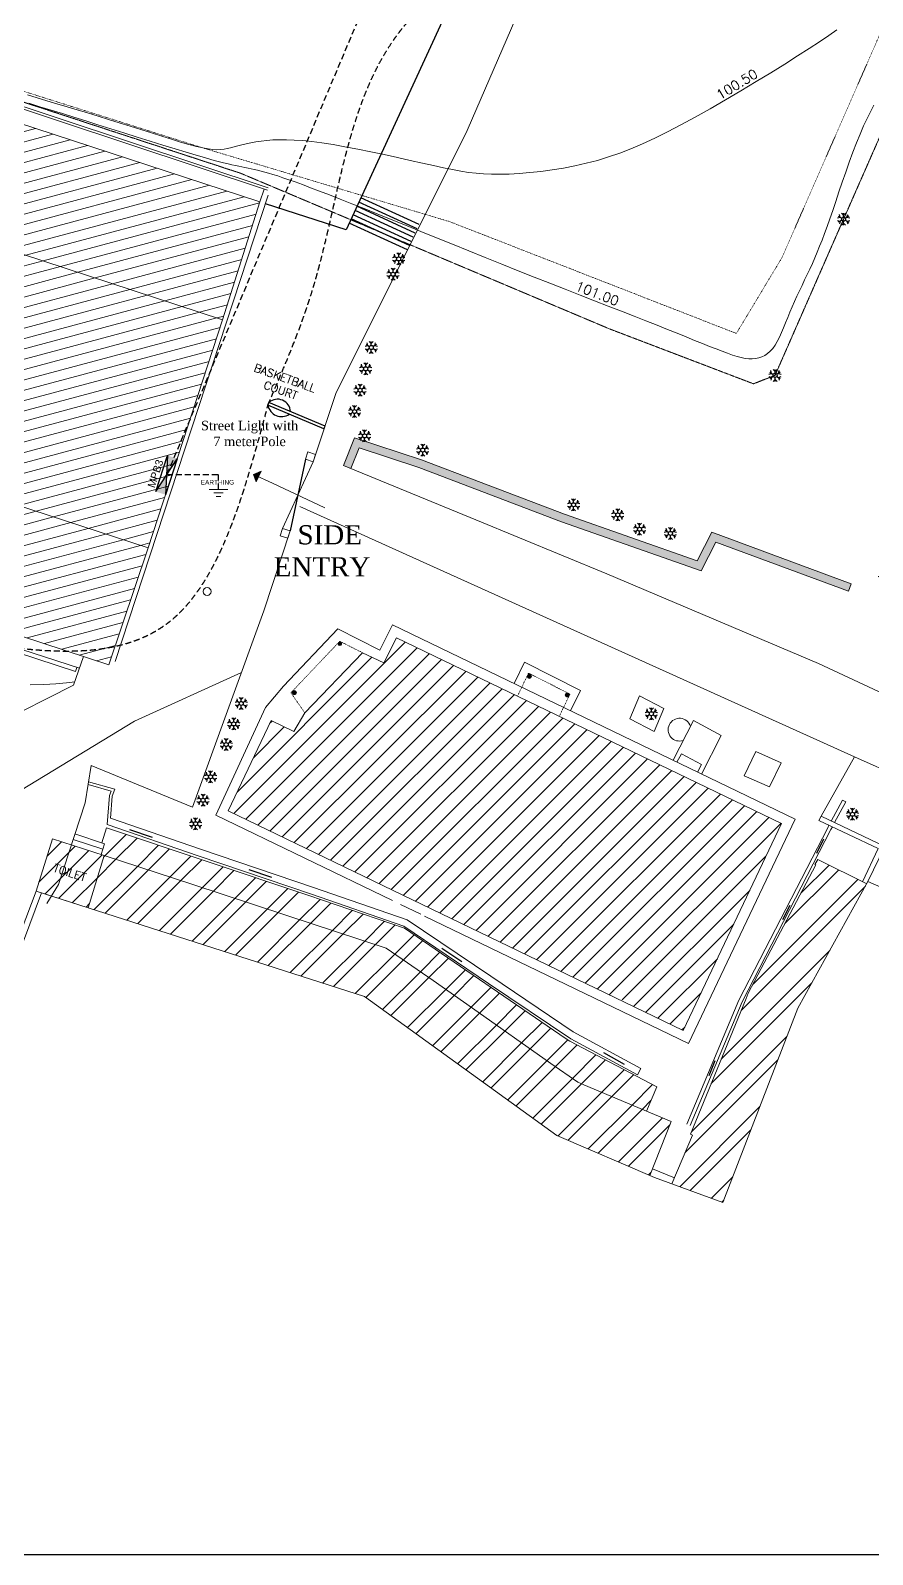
# Model space of a CAD drawing. Header units: inches. Extents: x 527934 to 2134587, y -408734 to 227304.
# Drawn here: x 704358 to 756944, y -303488 to -208249 of the extents above; entities that cross this region are included whole.
import ezdxf
from ezdxf.enums import TextEntityAlignment as Align

# ---------------------------------------------------------------- set-up
doc = ezdxf.new("R2010")
doc.units = ezdxf.units.IN
doc.header["$MEASUREMENT"] = 0
for name, pattern in [('ACAD_ISO02W100', [15, 12, -3]), ('ACAD_ISO07W100', [3.5, 0.5, -3]), ('CONTINU', [0]), ('HIDDEN', [0.375, 0.25, -0.125])]:
    doc.linetypes.add(name, pattern=pattern)
for name, color, linetype, lineweight in [('1 FOR ELEC', 3, 'Continuous', 30), ('1 LIGHT N SWITCH', 3, 'Continuous', 25), ('5 DB BOXES', 3, 'Continuous', 25), ('boundary', 1, 'Continuous', 20), ('Building', 30, 'Continuous', 20), ('Cont_Annotation', 7, 'Continuous', 15), ('Contour', 3, 'Continuous', 5), ('dim', 253, 'Continuous', 9), ('Drain', 9, 'Continuous', 15), ('Fence', 9, 'ZIGZAG', 15), ('Flowerbed', 30, 'Continuous', 15), ('hatch', 250, 'Continuous', 5), ('Miscellaneous', 7, 'Continuous', 15), ('NEW BLOCKS', 12, 'Continuous', 30), ('partition wall', 5, 'Continuous', 20), ('Slope', 7, 'ACAD_ISO07W100', 15), ('Terrace', 30, 'ACAD_ISO02W100', 15)]:
    doc.layers.add(name, color=color, linetype=linetype, lineweight=lineweight)
doc.layers.add('kpl_dessin fin', color=3, linetype='CONTINU')
doc.layers.add('Tree', color=3, linetype='Continuous')
doc.styles.add('1.5MM TEXT', font='calibri.ttf', dxfattribs={"height": 1.5})
doc.styles.add('arial', font='arial.ttf')
doc.styles.add('romans', font='romans.shx')
doc.styles.get("Standard").update_dxf_attribs({"font": 'arial.ttf'})
doc.styles.add('Text', font='times.ttf', dxfattribs={"height": 175})
doc.linetypes.add('ZIGZAG', pattern='A,0.00254,-5.08,[131,ltypeshp.shx,S=5.08,R=0,X=-5.08,Y=0],-10.16,[131,ltypeshp.shx,S=5.08,R=180,X=5.08,Y=0],-5.08', length=20.32254)
doc.dimstyles.new('External', dxfattribs={"dimtxt": 0.6, "dimasz": 0.6, "dimexe": 0.25, "dimexo": 0.75, "dimgap": 0.25, "dimtad": 0, "dimzin": 1, "dimdsep": 46, "dimtxsty": 'romans', "dimcen": 2.5, "dimadec": 8, "dimazin": 0, "dimtfac": 1, "dimtix": 1, "dimtmove": 2, "dimatfit": 3, "dimfxl": 1, "dimtolj": 1, "dimtzin": 0, "dimarcsym": 1})
pattern_1 = [(45, (-202479.1, -1176701.5), (-1347.0384, 1347.0384), []), (45, (-201581, -1176701.5), (-1347.0384, 1347.0384), [])]
pattern_2 = [(15, (-1203640.6, -3458176.3), (-161.7619, 603.70364), [])]
pattern_3 = [(45, (-202479.1, -1176701.5), (-561.266, 561.266), [])]
pattern_4 = [(90, (-202479.1, -1176701.5), (-179.605, 179.605), [47.625, -311.585]), (45, (-202479.1, -1176701.5), (-179.605122, 179.605122), [47.625, -206.375]), (135, (-202479.1, -1176701.5), (-179.605122, -179.605122), [47.625, -206.375])]

# ---------------------------------------------------------------- blocks, each defined once
blk = doc.blocks.new('Tree')
for p, q in [((-0.77, 0.16), (-0.43, 0.25)), ((-0.65, 0.38), (-0.22, 0.12)), ((-0.43, 0.25), (-0.52, 0.59)), ((-0.25, 0.75), (0, 0.5)), ((0, 0.25), (0, 0.75)), ((0, 0.5), (0.25, 0.75)), ((0.65, 0.38), (0.22, 0.12)), ((0.43, 0.25), (0.52, 0.59)), ((0.43, 0.25), (0.77, 0.16)), ((-0.77, -0.16), (-0.43, -0.25)), ((-0.22, -0.13), (-0.65, -0.38)), ((-0.43, -0.25), (-0.52, -0.59)), ((-0.25, -0.75), (0, -0.5)), ((0, -0.75), (0, -0.25)), ((0, -0.5), (0.25, -0.75)), ((0.22, -0.13), (0.65, -0.38)), ((0.43, -0.25), (0.77, -0.16)), ((0.43, -0.25), (0.52, -0.59))]:
    blk.add_line(p, q)
blk.add_circle((0, 0), 0.25)
blk = doc.blocks.new('panel')
at = {"layer": '5 DB BOXES'}
h = blk.add_hatch(color=2, dxfattribs=at)
h.paths.add_polyline_path([(217179, 240229), (217179, 240440), (216784, 240335)])
h.paths.add_polyline_path([(216784, 240335), (216493, 240413), (216493, 240257)])
h.paths.add_polyline_path([(216493, 240257), (216493, 240413), (216389, 240440), (216389, 240229)])
at = {"layer": '5 DB BOXES', "color": 2}
for p, q in [((216389, 240440), (217179, 240440)), ((216389, 240440), (217179, 240229)), ((217179, 240440), (216389, 240229)), ((217179, 240229), (216389, 240229))]:
    blk.add_line(p, q, dxfattribs=at)
blk = doc.blocks.new('street light 1')
at = {"color": 2, "lineweight": 30}
for p, q in [((124236.1, 259589.5), (124236.1, 259787.9)), ((124236.1, 259787.9), (124245.8, 259787.9)), ((124245.8, 259589.5), (124245.8, 259787.9)), ((124236.1, 259589.5), (124245.8, 259589.5))]:
    blk.add_line(p, q, dxfattribs=at)
blk.add_lwpolyline([(124245.8, 259711.8, 0.625753), (124245.8, 259787.9, 2.599946)], format="xyb", dxfattribs=at)
blk.add_arc((124261.4, 259749.8), 45.6, 123.5382, 236.4618, dxfattribs=at)

msp = doc.modelspace()

# ---------------------------------------------------------------- hatches: boundary and pattern name
at = {"ltscale": 0.5}
h = msp.add_hatch(color=256, dxfattribs=at)
h.paths.add_polyline_path([(718295, -235990.5), (718603.5, -236134.9), (718763.1, -235793.9)])
h.paths.add_polyline_path([(718295, -235990.5), (718307.2, -236024.5), (718594.6, -236153.9), (718603.5, -236134.9)])
h.paths.add_polyline_path([(718307.2, -236024.5), (718457.5, -236446.8), (718594.6, -236153.9)])
at = {"layer": 'Building', "ltscale": 0.25}
for points in [[(723567.1, -246575.4, 1), (723795.2, -246575.4, 1)], [(735403.9, -248535.5), (735385.1, -248574.4, 0.0710742), (735379.9, -248611, 1), (735640.9, -248611, 0.7309946)], [(720709.4, -249626, 1), (720966.4, -249626, 1)], [(738008.8, -249775.1, 1), (737755.9, -249775.1, 1)]]:
    msp.add_hatch(color=256, dxfattribs=at).paths.add_polyline_path(points)
at = {"layer": 'Flowerbed', "ltscale": 0.25}
h = msp.add_hatch(dxfattribs=at)
h.set_pattern_fill('GRASS', color=256, scale=10, style=0)
h.set_pattern_definition(pattern_4)
h.paths.add_polyline_path([(746912.9, -239608.5), (745992.9, -241400.5), (737701.9, -238481.5), (728774.9, -235084.5), (724589.9, -233712.5), (723910.9, -235434.5), (724373.5, -235624.4), (724882.1, -234334.5), (728608, -235556), (737529.9, -238951), (746238.4, -242017), (747155.4, -240230.9), (755444.8, -243289.6), (755617.9, -242820.5)])
h.paths.add_polyline_path([(745415.9, -243442), (747293.1, -241564.8), (746762.8, -241034.5), (744885.6, -242911.7)], flags=9)
h.paths.add_polyline_path([(737138.7, -240544.4), (739032.7, -238650.4), (738502.4, -238120.1), (736608.4, -240014.1)], flags=25)
h.paths.add_polyline_path([(728749.9, -236632.6), (730627.1, -234755.4), (730096.8, -234225.1), (728219.6, -236102.3)], flags=25)
h = msp.add_hatch(dxfattribs=at)
h.set_pattern_fill('GRASS', color=256, scale=10, style=0)
h.set_pattern_definition(pattern_4)
h.paths.add_polyline_path([(759679.4, -237952.4, 0.5338205), (759230.1, -237764.1), (757286.4, -242405.7), (757936.6, -242411.7)])
h.paths.add_polyline_path([(756313.8, -244489.6), (758544.6, -242258.9), (758014.3, -241728.5), (755783.5, -243959.3)], flags=9)
at = {"layer": 'hatch', "ltscale": 0.5}
h = msp.add_hatch(dxfattribs=at)
h.set_pattern_fill('ANSI31', color=256, scale=5000, angle=330, style=0)
h.set_pattern_definition(pattern_2)
h.paths.add_polyline_path([(689854.9, -209515.5), (687417.9, -216820.5), (716356.9, -226331.5), (718688.9, -218960.5)])
h.paths.add_polyline_path([(685885.1, -218379.4), (687762.3, -216502.2), (687231.9, -215971.9), (685354.7, -217849.1)], flags=9)
h = msp.add_hatch(dxfattribs=at)
h.set_pattern_fill('ANSI31', color=256, scale=5000, angle=330, style=0)
h.set_pattern_definition(pattern_2)
h.paths.add_polyline_path([(716356.9, -226331.5), (687417.9, -216820.5), (682784.9, -231099.5), (711699.9, -240587.5)])
h.paths.add_polyline_path([(712129.5, -233691.9), (714006.7, -231814.7), (713476.4, -231284.4), (711599.2, -233161.6)], flags=24)
h.paths.add_polyline_path([(684950.1, -221582.4), (686827.3, -219705.2), (686296.9, -219174.9), (684419.7, -221052.1)], flags=25)
h.paths.add_polyline_path([(683542.1, -225572.4), (685419.3, -223695.2), (684888.9, -223164.9), (683011.7, -225042.1)], flags=25)
h = msp.add_hatch(dxfattribs=at)
h.set_pattern_fill('ANSI31', color=256, scale=5000, angle=330, style=0)
h.set_pattern_definition(pattern_2)
h.paths.add_polyline_path([(682784.9, -231099.5), (680442.9, -238440.5), (709251.9, -247883.5), (711699.9, -240587.5)])
at = {"layer": 'hatch', "ltscale": 0.25}
h = msp.add_hatch(dxfattribs=at)
h.set_pattern_fill('ANSI31', color=256, scale=250, style=0)
h.set_pattern_definition(pattern_3)
h.paths.add_polyline_path([(727212.9, -246213.5), (726423.2, -247775.8), (725096.9, -247134.5), (721486.9, -250887.5), (720810.9, -252047.5), (719379.9, -251379.5), (716703.9, -257006.5), (740907.9, -268709.1, -0.3876673), (741363, -268929.1), (745123.9, -270747.5), (751262.9, -257803.5)])
h.paths.add_polyline_path([(744513.9, -257659.9), (746408, -255765.8), (745877.6, -255235.5), (743983.6, -257129.5)], flags=24)
h.paths.add_polyline_path([(733769.5, -267908.5), (735646.7, -266031.3), (735116.4, -265501), (733239.2, -267378.2)], flags=25)
h.paths.add_polyline_path([(727858.1, -263778.4), (729735.3, -261901.2), (729204.9, -261370.9), (727327.7, -263248.1)], flags=25)
h.paths.add_polyline_path([(729589.7, -265036), (731466.9, -263158.8), (730936.6, -262628.5), (729059.4, -264505.7)], flags=25)
h.paths.add_polyline_path([(723474.9, -250973.8), (725335.2, -249113.5), (724804.9, -248583.1), (722944.6, -250443.5)], flags=24)
h.paths.add_polyline_path([(740256.1, -268954.8), (742133.3, -267077.6), (741602.9, -266547.3), (739725.7, -268424.5)], flags=25)
h = msp.add_hatch(dxfattribs=at)
h.set_pattern_fill('ANSI32', color=256, scale=200, style=0)
h.set_pattern_definition(pattern_1)
h.paths.add_polyline_path([(709112.9, -258079.5), (708809, -259013.8), (708981.9, -259071.5), (708763.1, -259744.2), (708963.9, -259809.5), (714439.9, -261589.5), (720314.9, -263526.5), (726575.9, -265594.5), (729505.9, -267620.5), (731957.9, -269348.5), (736852.9, -272813.5), (738544.9, -273979.5), (738911.9, -274132.5), (742836.3, -275787.1), (743479.9, -274260.5), (738038.9, -271406.5), (737809.9, -271259.5), (727711.9, -264336.5), (721736.9, -262314.5)])
h = msp.add_hatch(dxfattribs=at)
h.set_pattern_fill('ANSI31', color=256, scale=250, style=0)
h.set_pattern_definition(pattern_3)
h.paths.add_polyline_path([(708963.9, -259809.5), (705729.9, -258757.5), (704718.9, -262024.5), (707956, -263066.6)])
h.paths.add_polyline_path([(705496, -260843.2), (707909.8, -261620.3), (708139.6, -260906.4), (705725.9, -260129.3)], flags=24)
h = msp.add_hatch(dxfattribs=at)
h.set_pattern_fill('ANSI32', color=256, scale=200, style=0)
h.set_pattern_definition(pattern_1)
h.paths.add_polyline_path([(720314.9, -263526.5), (714439.9, -261589.5), (708963.9, -259809.5), (707956, -263066.6), (725219.9, -268624.5), (737239.9, -277301.5), (743034.3, -279796.5), (744378.9, -276437.5), (738911.9, -274132.5), (738544.9, -273979.5), (736852.9, -272813.5), (731957.9, -269348.5), (729505.9, -267620.5), (726575.9, -265594.5)])
h.paths.add_polyline_path([(735002.6, -275021.2), (736879.8, -273144), (736349.5, -272613.6), (734472.3, -274490.8)], flags=24)
h = msp.add_hatch(dxfattribs=at)
h.set_pattern_fill('ANSI32', color=256, scale=200, style=0)
h.set_pattern_definition(pattern_1)
h.paths.add_polyline_path([(756585.9, -261574.7), (753524.9, -260047.5), (753349.9, -260368.5), (753404.1, -260397), (749185.9, -268407.5), (749043.9, -268736.5), (745573.9, -277225.5), (745703.5, -277278.5), (744419.9, -280323), (747602.9, -281490.5), (752285.9, -269340.5)])

# ---------------------------------------------------------------- linework, layer by layer
at = {"layer": '1 FOR ELEC', "color": 2, "linetype": 'HIDDEN', "lineweight": 30, "ltscale": 1500}
for p, q in [((733515, -186897.5), (712867.6, -236003.8)), ((712867.6, -236003.8), (716095.5, -236003.8)), ((716095.5, -236923.5), (716095.5, -236003.8))]:
    msp.add_line(p, q, dxfattribs=at)
for points in [[(719180.2, -231663.2), (722028.5, -224270), (727799, -207854.5), (731948.2, -204205.5)], [(666492.6, -249480.6), (685784.5, -244075.5), (712982.5, -245239.5), (719216.6, -231577.6)]]:
    msp.add_spline(points, degree=3, dxfattribs=at)
at = {"layer": '1 LIGHT N SWITCH', "ltscale": 400}
msp.add_lwpolyline([(621260, -303488), (845108.5, -303488), (845108.5, -101610.5), (621260, -101610.5)], close=True, dxfattribs=at)
at = {"layer": 'boundary', "ltscale": 0.25}
for p, q in [((739941.8, -195347), (731620.3, -214497.9)), ((731620.3, -214497.9), (723421.8, -230928.1)), ((723421.8, -230928.1), (722010.7, -235198.8)), ((720580.7, -239526.6), (718930.9, -244519.5)), ((718930.9, -244519.5), (714476.4, -256777.3)), ((714476.4, -256777.3), (708155.3, -254186.6))]:
    msp.add_line(p, q, dxfattribs=at)
for points in [[(708155.3, -254186.6), (707766.6, -256512.3), (706100.2, -261608), (705386, -262796.7)], [(702037.9, -270133.5), (705052.5, -262131.9), (707956, -263066.6), (725219.9, -268624.5), (737239.9, -277301.5), (743319.9, -279919.5), (747602.9, -281490.5), (752285.9, -269340.5), (756661.9, -261437.5), (762522.9, -263985.5)]]:
    msp.add_lwpolyline(points, dxfattribs=at)
at = {"layer": 'Building', "ltscale": 0.25}
for p, q in [((689854.9, -209515.5), (718688.9, -218960.5)), ((687417.9, -216820.5), (716356.9, -226331.5)), ((718688.9, -218960.5), (716356.9, -226331.5)), ((716356.9, -226331.5), (711699.9, -240587.5)), ((682784.9, -231099.5), (711699.9, -240587.5)), ((709251.9, -247883.5), (680442.9, -238440.5)), ((711699.9, -240587.5), (709251.9, -247883.5)), ((726423.2, -247775.8), (727212.9, -246213.5)), ((727212.9, -246213.5), (751262.9, -257803.5)), ((721486.9, -250887.5), (725096.9, -247134.5)), ((726423.2, -247775.8), (725096.9, -247134.5)), ((716703.9, -257006.5), (719379.9, -251379.5)), ((719379.9, -251379.5), (720810.9, -252047.5)), ((720810.9, -252047.5), (721486.9, -250887.5)), ((745123.9, -270747.5), (716703.9, -257006.5)), ((751262.9, -257803.5), (745123.9, -270747.5)), ((704718.9, -262024.5), (705729.9, -258757.5)), ((705729.9, -258757.5), (708963.9, -259809.5)), ((707956, -263066.6), (708963.9, -259809.5)), ((707956, -263066.6), (704718.9, -262024.5))]:
    msp.add_line(p, q, dxfattribs=at)
at = {"layer": 'Building', "linetype": 'ACAD_ISO07W100', "ltscale": 0.25}
for p, q in [((723668.9, -246421.5), (720621.9, -249636.5)), ((723668.9, -246421.5), (725096.9, -247134.5)), ((735464.9, -248409.3), (734766.7, -249853.8)), ((738052.3, -249718.1), (735464.9, -248409.3)), ((720621.9, -249636.5), (721486.9, -250887.5)), ((738052.3, -249718.1), (737378.3, -251112.3))]:
    msp.add_line(p, q, dxfattribs=at)
at = {"layer": 'Building', "ltscale": 0.25}
for centre, radius in [((723681.1, -246575.4), 114), ((735510.4, -248611), 130.5), ((720837.9, -249626), 128.5), ((737882.3, -249775.1), 126.5)]:
    msp.add_circle(centre, radius, dxfattribs=at)
at = {"layer": 'Contour'}
for points in [[(754723.3, -208217.9), (754206.7, -208571.4), (753629, -208956.9), (752982.8, -209378.9), (752260.6, -209841.9), (751459, -210347.5), (750591.5, -210886.6), (749675.6, -211447.2), (748728.7, -212017.2), (747768.4, -212584.7), (746812.3, -213137.6), (745877.7, -213664), (744982.4, -214151.8), (744139.3, -214591.6), (743343.8, -214984.4), (742587.1, -215333.5), (741860.1, -215642.6), (741153.9, -215914.9), (740459.5, -216154.1), (739767.8, -216363.7), (739070, -216547), (738359.9, -216707), (737643.2, -216844.9), (736928.3, -216961.1), (736223.8, -217056.2), (735538, -217130.7), (734879.6, -217185.2), (734257, -217220.1), (733678.8, -217236.1), (733149.2, -217233.6), (732655.8, -217212.5), (732182.3, -217172.6), (731712, -217113.9), (731228.5, -217036.2), (730715.2, -216939.3), (730155.6, -216823), (729533.2, -216687.3), (728837.3, -216532.9), (728080, -216364.6), (727279.2, -216188.1), (726452.8, -216009.1), (725618.9, -215833.3), (724795.2, -215666.5), (723999.8, -215514.3), (723250.6, -215382.4), (722561.6, -215275.4), (721931.7, -215192.8), (721356.1, -215132.9), (720829.7, -215094.1), (720347.5, -215074.8), (719904.7, -215073.1), (719496.3, -215087.5), (719117.4, -215116.4), (718763.5, -215157.8), (718432.7, -215209.3), (718123.7, -215268.3), (717835.2, -215332.1), (717565.6, -215398.2), (717313.8, -215463.8), (717078.3, -215526.3), (716857.7, -215583.2), (716649.3, -215631.7), (716444.3, -215669), (716232.5, -215692), (716003.8, -215697.9), (715747.9, -215683.7), (715454.7, -215646.5), (715114, -215583.3), (714715.6, -215491.3), (714252.5, -215368.6), (713731.1, -215218.8), (713160.6, -215046.6), (712550.5, -214856.7), (711910.3, -214653.7), (711249.5, -214442.5), (710577.4, -214227.7), (709903.5, -214013.9), (709235.7, -213805.1), (708575.5, -213601.6), (707922.8, -213402.6), (707277.7, -213207.7), (706640.1, -213016.2), (706009.9, -212827.6), (705387.2, -212641.2), (704771.8, -212456.4), (704163.5, -212272.7)], [(704247.7, -212794.2), (704947.6, -213010.1), (705645.3, -213226.7), (706348.7, -213446.2), (707065.6, -213670.8), (707803.9, -213902.5), (708571.5, -214143.6), (709372.3, -214394.9), (710194.6, -214652.4), (711022.5, -214911.1), (711840.3, -215165.5), (712632.4, -215410.7), (713382.9, -215641.2), (714076.2, -215852), (714696.5, -216037.7), (715232.4, -216194.7), (715689.9, -216325), (716079.2, -216432), (716410.6, -216519.1), (716694.6, -216589.9), (716941.2, -216647.7), (717160.9, -216696), (717364, -216738.2), (717559.4, -216777.5), (717751.3, -216815.6), (717942.4, -216853.9), (718135.7, -216893.8), (718333.9, -216936.7), (718539.8, -216984.1), (718756.2, -217037.2), (718986.1, -217097.5), (719232.5, -217166.6), (719500.4, -217246.5), (719794.9, -217339.2), (720121.3, -217447), (720484.7, -217572), (720890.4, -217716.4), (721343.7, -217882.3), (721849.6, -218071.8), (722412.2, -218286.6), (723030.6, -218526.2), (723702.4, -218789.5), (724425.6, -219075.4), (725197.9, -219382.8), (726017, -219710.8), (726880.9, -220058.1), (727787.2, -220423.9), (728732.8, -220806.6), (729710.8, -221202.9), (730713.2, -221609.1), (731732, -222021.5), (732759.5, -222436.5), (733787.5, -222850.3), (734808.3, -223259.2), (735813.8, -223659.5), (736797, -224048.2), (737754.2, -224424.2), (738682.5, -224787.1), (739579, -225136.5), (740441, -225472.1), (741265.6, -225793.3), (742049.9, -226099.9), (742791, -226391.4), (743486.8, -226667.4), (744137.8, -226927.7), (744745.3, -227172.2), (745310.6, -227400.6), (745834.9, -227612.8), (746319.4, -227808.6), (746765.5, -227987.8), (747174.3, -228150.3), (747547.5, -228295.7), (747888.1, -228423.4), (748199.6, -228532.7), (748485.3, -228622.6), (748748.6, -228692.6), (748993, -228741.7), (749221.9, -228769.3), (749438.6, -228774.6), (749646, -228756.7), (749844.7, -228714.9), (750034.8, -228648.1), (750216.4, -228555.5), (750389.5, -228436.3), (750554.2, -228289.4), (750710.5, -228114.1), (750858.5, -227909.4), (750998.7, -227675.1), (751132.6, -227414.5), (751262.5, -227131.5), (751390.2, -226830), (751517.9, -226513.9), (751647.6, -226187.2), (751781.4, -225853.7), (751921.2, -225517.5), (752068.6, -225181.7), (752222.4, -224846.4), (752381.1, -224511.1), (752542.9, -224175.2), (752706.3, -223838.1), (752869.4, -223499.2), (753030.8, -223157.9), (753188.7, -222813.7), (753342.1, -222465.1), (753492.6, -222107.9), (753642.3, -221736.7), (753793.5, -221346.5), (753948.3, -220932), (754109, -220488.1), (754277.6, -220009.6), (754456.5, -219491.3), (754647.1, -218930.8), (754848.1, -218337), (755057.8, -217721.5), (755274, -217095.7), (755494.9, -216471.5), (755718.6, -215860.2), (755943.2, -215273.6), (756166.6, -214723.2), (756387.4, -214217.6), (756605.1, -213753.1), (756819.7, -213322.9), (757031.2, -212920.2)], [(704341.3, -249134.1), (705183, -249118), (705947.2, -249082.5), (706603, -249025.1), (707119.7, -248943.5)]]:
    msp.add_lwpolyline(points, dxfattribs=at)
at = {"layer": 'Defpoints', "ltscale": 0.5}
msp.add_line((721536, -235041.9), (720580.7, -239526.6), dxfattribs=at)
at = {"layer": 'dim', "color": 2}
for p, q in [((715508, -236923.5), (716683, -236923.5)), ((715801.8, -237148.5), (716389.2, -237148.5)), ((715948.6, -237373.5), (716242.4, -237373.5))]:
    msp.add_line(p, q, dxfattribs=at)
at = {"layer": 'Drain', "ltscale": 0.25}
for p, q in [((707169.9, -248302.5), (679431.4, -239243.4)), ((707169.9, -248302.5), (707252.6, -248047.4)), ((755067.9, -256338.5), (755274, -256448.4)), ((742476.9, -273111.5), (742261.8, -273509.9))]:
    msp.add_line(p, q, dxfattribs=at)
for points in [[(690125.9, -208551.5), (701805.9, -212320.5), (719207.9, -218086.5)], [(709348.9, -257477.5), (709468.9, -256091.5), (709625.9, -255661.5), (707986.8, -255194.5)], [(742261.8, -273509.9), (738105.9, -271266.5), (732968.9, -267795.5), (727675.5, -264219), (721898, -262217.6), (714825.3, -259833.7), (709142.7, -257873.8), (709300.3, -256054.1), (709401.9, -255775.7), (707958.4, -255364.5)], [(755067.9, -256338.5), (754368.2, -257650)], [(755274, -256448.4), (754579.4, -257750.3)], [(727874.9, -263820.5), (722040.9, -261799.5), (714967.9, -259415.5), (709348.9, -257477.5)], [(754226.8, -257915), (754144.9, -258068.5), (748589.9, -268848.5), (745339.9, -276589.5)], [(754438, -258015.3), (754351.7, -258177), (748801.7, -268947.3), (745555.2, -276679.9)], [(742476.9, -273111.5), (738243.9, -270826.5), (733106.9, -267355.5), (727874.9, -263820.5)]]:
    msp.add_lwpolyline(points, dxfattribs=at)
at = {"layer": 'Fence', "ltscale": 0.1}
for points in [[(755617.9, -242820.5), (746912.9, -239608.5), (745992.9, -241400.5), (737701.9, -238481.5), (728774.9, -235084.5), (724589.9, -233712.5), (723910.9, -235434.5)], [(707670.6, -247365.2), (707041.9, -249166.5), (702182.9, -251620.5), (696948.9, -253495.5), (689125.9, -251268.5)]]:
    msp.add_lwpolyline(points, dxfattribs=at)
at = {"layer": 'Flowerbed', "ltscale": 0.25}
msp.add_line((755617.9, -242820.5), (755444.8, -243289.6), dxfattribs=at)
for points in [[(755444.8, -243289.6), (747155.4, -240230.9), (746238.4, -242017), (737529.9, -238951), (728608, -235556), (724882.1, -234334.5), (724373.5, -235624.4)], [(724373.5, -235624.4), (723910.9, -235434.5)]]:
    msp.add_lwpolyline(points, dxfattribs=at)
at = {"layer": 'kpl_dessin fin', "ltscale": 0.5}
for p, q in [((728503.6, -220641.5), (724869.9, -218969.4)), ((728624.8, -220378.1), (724991.1, -218705.9)), ((724067.9, -220712.2), (719033.8, -219073.5)), ((728139.9, -221431.8), (724506.2, -219759.7)), ((728261.1, -221168.4), (724627.4, -219496.3)), ((728382.4, -220904.9), (724748.6, -219232.8)), ((727897.5, -221958.7), (724263.7, -220286.6)), ((728018.7, -221695.3), (724385, -220023.2))]:
    msp.add_line(p, q, dxfattribs=at)
msp.add_lwpolyline([(723201.7, -180349.6), (739244.4, -187731.9), (724067.9, -220712.2)], dxfattribs=at)
at = {"layer": 'Miscellaneous', "ltscale": 0.25}
for p, q in [((709651.5, -247677.8), (719208.7, -218540.3)), ((718688.9, -218960.5), (718953.4, -218162.1)), ((720105.9, -239369.8), (722010.7, -235198.8)), ((721686.6, -234586), (721536, -235041.9)), ((722010.7, -235198.8), (721536, -235041.9)), ((722010.7, -235198.8), (721536, -235041.9)), ((722161.4, -234742.9), (721686.6, -234586)), ((722161.4, -234742.9), (722010.7, -235198.8)), ((722161.4, -234742.9), (722010.7, -235198.8)), ((679493.9, -239048.5), (707414.2, -248099.8)), ((720105.9, -239369.8), (719955.3, -239825.7)), ((720430, -239982.5), (719955.3, -239825.7)), ((720580.7, -239526.6), (720105.9, -239369.8)), ((720580.7, -239526.6), (720430, -239982.5)), ((723542.9, -245649.5), (720167.9, -249232.5)), ((726972.9, -245389.5), (752104.9, -257537.5)), ((735199.9, -247728.5), (734558.2, -249056)), ((738702.9, -249500.5), (735199.9, -247728.5)), ((720167.9, -249232.5), (719037.9, -250554.5)), ((738702.9, -249500.5), (738092.1, -250764.2)), ((741784.9, -251274.5), (742397.9, -249837.5)), ((743914.9, -250612.5), (742397.9, -249837.5)), ((719037.9, -250554.5), (715932.9, -257287.5)), ((743301.9, -252049.5), (741784.9, -251274.5)), ((743301.9, -252049.5), (743914.9, -250612.5)), ((745760.9, -251366.5), (744486.6, -253855)), ((747498.9, -252299.5), (745760.9, -251366.5)), ((747498.9, -252299.5), (746262.7, -254713.6)), ((749662.9, -253311.5), (748935.9, -254820.5)), ((751237.9, -254010.5), (749662.9, -253311.5)), ((745011.9, -253450.5), (744731.2, -253973.3)), ((746261.7, -254121.4), (745011.9, -253450.5)), ((746261.7, -254121.4), (746009.5, -254591.2)), ((751237.9, -254010.5), (750510.9, -255519.5)), ((755813.9, -253638.5), (753730.9, -257347.5)), ((750510.9, -255519.5), (748935.9, -254820.5)), ((709112.9, -258079.5), (708809, -259013.8)), ((715932.9, -257287.5), (726966.7, -262621.8)), ((745445.9, -271555.5), (752104.9, -257537.5)), ((708872.5, -259407.8), (707018.3, -258800.5)), ((707131.5, -258454.3), (708981.9, -259071.5)), ((708981.9, -259071.5), (708763.1, -259744.2)), ((714439.9, -261589.5), (708963.9, -259809.5)), ((749185.9, -268407.5), (753404.1, -260397)), ((753349.9, -260368.5), (753524.9, -260047.5)), ((753349.9, -260368.5), (753404.1, -260397)), ((753524.9, -260047.5), (756585.9, -261574.7)), ((720314.9, -263526.5), (714439.9, -261589.5)), ((720314.9, -263526.5), (726575.9, -265594.5)), ((727468.2, -262864.2), (728741.6, -263479.8)), ((728973.1, -263591.7), (745445.9, -271555.5)), ((727711.9, -264336.5), (737809.9, -271259.5)), ((729505.9, -267620.5), (726575.9, -265594.5)), ((731957.9, -269348.5), (729505.9, -267620.5)), ((749043.9, -268736.5), (749185.9, -268407.5)), ((736852.9, -272813.5), (731957.9, -269348.5)), ((745573.9, -277225.5), (749043.9, -268736.5)), ((737809.9, -271259.5), (738038.9, -271406.5)), ((738038.9, -271406.5), (743479.9, -274260.5)), ((738544.9, -273979.5), (736852.9, -272813.5)), ((738911.9, -274132.5), (738544.9, -273979.5)), ((744378.9, -276437.5), (738911.9, -274132.5)), ((743479.9, -274260.5), (742836.3, -275787.1)), ((743034.3, -279796.5), (744378.9, -276437.5)), ((744419.9, -280323), (745703.5, -277278.5)), ((745703.5, -277278.5), (745573.9, -277225.5))]:
    msp.add_line(p, q, dxfattribs=at)
for points in [[(689854.9, -209515.5), (690115.6, -208707.7), (701758.7, -212464.8), (719160.2, -218230.6)], [(723910.9, -235434.5), (732160.9, -238821.5), (740341.9, -242212.5), (753578.9, -247811.5), (753578.9, -247811.5), (759498.9, -250578.5)], [(755813.9, -253638.5), (721171.4, -237990.9)], [(726972.9, -245389.5), (726165.9, -246967.5), (723542.9, -245649.5)], [(699679.4, -258193.4), (710859.9, -251405.5), (717528.3, -248379.1)], [(755813.9, -253638.5), (764507.9, -257507.5), (769304.9, -259679.5), (772565.9, -260990.5)], [(709112.9, -258079.5), (721736.9, -262314.5), (727711.9, -264336.5)], [(756661.9, -261437.5), (752285.9, -269340.5), (747602.9, -281490.5)], [(747602.9, -281490.5), (743319.9, -279919.5), (737239.9, -277301.5), (725219.9, -268624.5), (707956, -263066.6)]]:
    msp.add_lwpolyline(points, dxfattribs=at)
msp.add_circle((715389.9, -243307.5), 250, dxfattribs=at)
msp.add_arc((744892.4, -251942.5), 712.5, 17.120981, 288.647288, dxfattribs=at)
at = {"layer": 'partition wall', "ltscale": 0.25}
msp.add_line((744579.9, -279943.5), (743197.8, -279388.1), dxfattribs=at)
for points in [[(722743.2, -238073.1), (719480.6, -236545.6), (718295, -235990.5), (718457.5, -236446.8), (718295, -235990.5), (718763.1, -235793.9), (718457.5, -236446.8)], [(753730.9, -257347.5), (753602.2, -257618.5), (757304.7, -259376.1), (756326.4, -261445.2)], [(753730.9, -257347.5), (757703.9, -259233.5), (756661.9, -261437.5)], [(770071.9, -276182.5), (767121.9, -274829.5), (769873.9, -267211.5), (762522.9, -263985.5), (756661.9, -261437.5)], [(701599.9, -270239.5), (704718.9, -262024.5)], [(702037.9, -270133.5), (705052.5, -262131.9)]]:
    msp.add_lwpolyline(points, dxfattribs=at)
at = {"layer": 'Slope'}
msp.add_lwpolyline([(769719.9, -183260.5), (763587.9, -194802.5), (757193.9, -208969.5), (751288.9, -222447.5), (748440.9, -227180.5), (730540.9, -220196.5), (715028.9, -215559.5), (700038.9, -210819.5), (690576.9, -207582.5)], dxfattribs=at)
at = {"layer": 'Terrace'}
msp.add_lwpolyline([(769775.9, -183301.5), (766419.9, -195922.5), (764665.9, -199983.5), (762800.9, -203372.5), (761241.9, -206387.5), (759441.9, -209916.5), (758247.9, -212960.5), (755134.9, -220041.5), (750855.9, -229801.5), (749508.9, -230327.5)], dxfattribs=at)
at = {"layer": 'Terrace', "ltscale": 0.25}
msp.add_lwpolyline([(690125.9, -208551.5), (703361.9, -212542.5), (717478.9, -217170.5), (740529.9, -226901.5), (749508.9, -230327.5)], dxfattribs=at)

# ---------------------------------------------------------------- block references
at = {"layer": '1 FOR ELEC', "color": 2, "xscale": 19.16459998877674, "yscale": 19.16460000083316, "zscale": 19.16459999996005, "rotation": 66.9964304482264}
msp.add_blockref('street light 1', (4371562.4, -4368898.7), dxfattribs=at)
at = {"layer": '5 DB BOXES', "xscale": 2.999999999992565, "yscale": 2.999999999987449, "zscale": 3, "rotation": 71.90936536996394}
msp.add_blockref('panel', (1196267.9, -1078125.8), dxfattribs=at)
at = {"layer": 'Tree', "xscale": 500, "yscale": 500, "zscale": 500, "rotation": 359.9999999999867}
for p in [(755134.9, -220041.5), (727352.9, -222524.5), (727001.9, -223482.5), (725643.9, -228059.5), (725294.2, -229393.5), (750855.9, -229801.5), (724944.6, -230727.5), (724594.9, -232061.5), (725227.9, -233581.5), (728855.9, -234469.5), (738274.9, -237888.5), (741034.9, -238520.5), (742395.9, -239415.5), (744325.9, -239674.5), (717518.9, -250303.5), (717048.9, -251587), (743135.9, -250942.5), (716578.9, -252870.5), (715604.9, -254886.5), (715136.4, -256353), (755694.9, -257231.5), (714667.9, -257819.5)]:
    msp.add_blockref('Tree', p, dxfattribs=at)

# ---------------------------------------------------------------- texts
at = {"layer": '5 DB BOXES', "ltscale": 100, "insert": (718040.9, -232640.1), "char_height": 593.297, "width": 12449.521, "attachment_point": 2, "style": 'Text'}
msp.add_mtext('{\\C2;Street Light with \\P7 meter Pole}', dxfattribs=at)
at = {"layer": '5 DB BOXES', "color": 2, "insert": (711658, -236723.3), "char_height": 472.5, "width": 9297.792, "attachment_point": 1, "rotation": 71.909365}
msp.add_mtext('MPB3', dxfattribs=at)
at = {"layer": '5 DB BOXES', "color": 2, "insert": (716033, -236336), "char_height": 289.18, "width": 140333.852, "attachment_point": 2, "style": 'arial'}
msp.add_mtext('EARTHING', dxfattribs=at)
at = {"layer": 'Cont_Annotation', "ltscale": 0.25, "style": 'romans'}
for s, rotation, p in [('100.50', 31.223424, (748728.7, -212017.2, 100500)), ('101.00', 338.659953, (739579, -225136.5, 101000))]:
    msp.add_text(s, height=600, rotation=rotation, dxfattribs=at).set_placement(p, align=Align.BOTTOM_CENTER)
at = {"layer": 'Miscellaneous', "ltscale": 0.25, "style": 'romans'}
for s, rotation, p in [('BASKETBALL', 340.550326, (720255.1, -229967.9)), ('COURT', 340.550326, (719985.5, -230731.2)), ('TOILET', 342.154789, (706817.8, -260874.8))]:
    msp.add_text(s, height=500, rotation=rotation, dxfattribs=at).set_placement(p, align=Align.MIDDLE)
at = {"layer": 'NEW BLOCKS', "ltscale": 0.5, "insert": (719546.4, -239163.2), "char_height": 1200, "attachment_point": 1, "style": '1.5MM TEXT'}
msp.add_mtext_dynamic_manual_height_columns('\\pi1487;{\\fTimes New Roman|b0|i0|c0|p18;SIDE ENTRY}', width=7548.854, gutter_width=3500, heights=[0], dxfattribs=at)

# ---------------------------------------------------------------- leaders
at = {"layer": 'Drain', "ltscale": 0.25}
for points, override in [([(710537.8, -258176.6), (711960.2, -258652.8)], {"dimgap": 0.25, "dimtad": 0}), ([(753891.4, -258786.2), (753443.8, -259680.4)], {"dimasz": 0.4, "dimgap": 0.25, "dimtad": 0}), ([(717985.6, -260670.2), (719401.7, -261164.7)], {"dimgap": 0.25, "dimtad": 0}), ([(751780.2, -262932.9), (751320.7, -263821.1)], {"dimasz": 0.4, "dimgap": 0.25, "dimtad": 0}), ([(730045.4, -265594.4), (731293.9, -266425.8)], {"dimgap": 0.25, "dimtad": 0}), ([(740133.6, -272106), (741442.7, -272838.2)], {"dimgap": 0.25, "dimtad": 0}), ([(747102.3, -272647.3), (746721.9, -273572.2)], {"dimasz": 0.4, "dimgap": 0.25, "dimtad": 0})]:
    msp.add_leader(points, dimstyle='External', override=override, dxfattribs=at)

doc.saveas('drawing.dxf')
